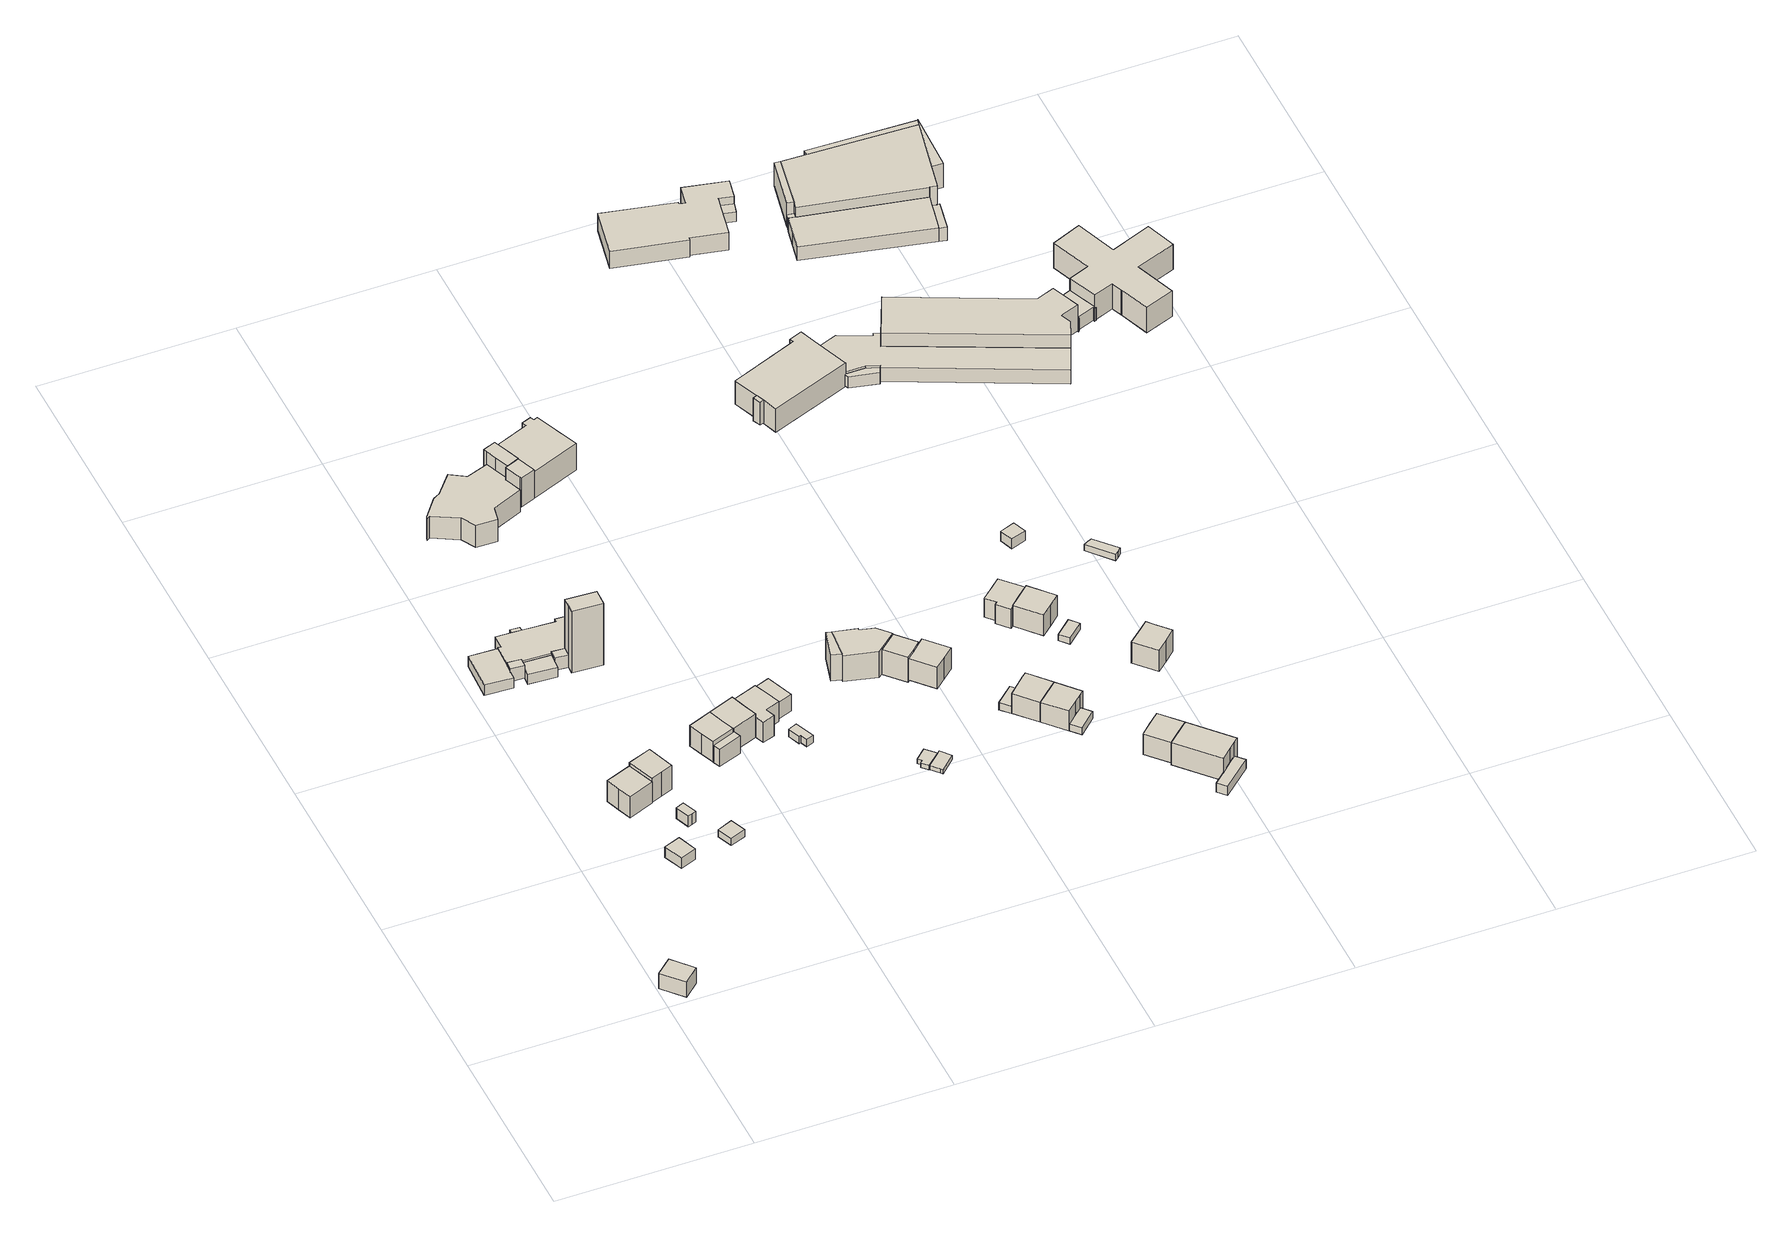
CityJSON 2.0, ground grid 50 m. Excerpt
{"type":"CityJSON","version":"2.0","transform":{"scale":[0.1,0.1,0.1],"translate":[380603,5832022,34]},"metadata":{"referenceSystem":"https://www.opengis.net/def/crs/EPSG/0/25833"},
"CityObjects":{
"building1":{"type":"Building","attributes":{"Gemeindeschluessel":"11000012","BezugspunktDach":"2200","function":"31001_1313","measuredHeight":4.8,"storeysAboveGround":1},"address":[{"country":"Germany","locality":"Berlin","thoroughfareNumber":"86","thoroughfareName":"Ziegenorter Pfad"}],"geometry":[{"type":"Solid","lod":"1","boundaries":[[[[0,1,2,3]],[[4,5,6,7]],[[4,7,3,2]],[[5,4,2,1]],[[6,5,1,0]],[[7,6,0,3]]]]}]},
"building2":{"type":"Building","attributes":{"Gemeindeschluessel":"11000012","BezugspunktDach":"2200","function":"31001_1313","measuredHeight":3.72,"storeysAboveGround":1},"address":[{"country":"Germany","locality":"Berlin","thoroughfareNumber":"36 (1)","thoroughfareName":"Stolpmünder Weg"}],"geometry":[{"type":"Solid","lod":"1","boundaries":[[[[8,9,10,11,12]],[[13,14,15,16,17]],[[13,17,12,11]],[[14,13,11,10]],[[15,14,10,9]],[[16,15,9,8]],[[17,16,8,12]]]]}]},
"building3":{"type":"Building","attributes":{"Gemeindeschluessel":"11000012","BezugspunktDach":"2200","function":"31001_1010","measuredHeight":8.58,"storeysAboveGround":2},"address":[{"country":"Germany","locality":"Berlin","thoroughfareNumber":"36","thoroughfareName":"Stolpmünder Weg"}],"geometry":[{"type":"Solid","lod":"1","boundaries":[[[[18,19,20,21,22,23]],[[24,25,26,27,28,29]],[[24,29,23,22]],[[25,24,22,21]],[[26,25,21,20]],[[27,26,20,19]],[[28,27,19,18]],[[29,28,18,23]]]]}]},
"building4":{"type":"Building","attributes":{"Gemeindeschluessel":"11000012","BezugspunktDach":"2200","function":"31001_2463","measuredHeight":3.66,"storeysAboveGround":1},"address":[{"country":"Germany","locality":"Berlin","thoroughfareNumber":"38 (2)","thoroughfareName":"Stolpmünder Weg"}],"geometry":[{"type":"Solid","lod":"1","boundaries":[[[[30,31,32,33,34]],[[35,36,37,38,39]],[[35,39,34,33]],[[36,35,33,32]],[[37,36,32,31]],[[38,37,31,30]],[[39,38,30,34]]]]}]},
"building5":{"type":"Building","attributes":{"Gemeindeschluessel":"11000012","BezugspunktDach":"2200","function":"31001_1010","measuredHeight":8.19,"storeysAboveGround":2},"address":[{"country":"Germany","locality":"Berlin","thoroughfareNumber":"38","thoroughfareName":"Stolpmünder Weg"}],"geometry":[{"type":"Solid","lod":"1","boundaries":[[[[40,41,42,43,44]],[[45,46,47,48,49]],[[45,49,44,43]],[[46,45,43,42]],[[47,46,42,41]],[[48,47,41,40]],[[49,48,40,44]]]]}]},
"building6":{"type":"Building","attributes":{"Gemeindeschluessel":"11000012","BezugspunktDach":"2200","function":"51009_1610","measuredHeight":3.92,"storeysAboveGround":0},"address":[{"country":"Germany","locality":"Berlin"}],"geometry":[{"type":"Solid","lod":"1","boundaries":[[[[50,51,52,53]],[[54,55,56,57]],[[54,57,53,52]],[[55,54,52,51]],[[56,55,51,50]],[[57,56,50,53]]]]}]},
"building7":{"type":"Building","attributes":{"Gemeindeschluessel":"11000012","BezugspunktDach":"2200","function":"31001_1313","measuredHeight":2.19,"storeysAboveGround":1},"address":[{"country":"Germany","locality":"Berlin","thoroughfareNumber":"38 (1)","thoroughfareName":"Stolpmünder Weg"}],"geometry":[{"type":"Solid","lod":"1","boundaries":[[[[58,59,60,61]],[[62,63,64,65]],[[62,65,61,60]],[[63,62,60,59]],[[64,63,59,58]],[[65,64,58,61]]]]}]},
"building8":{"type":"Building","attributes":{"Gemeindeschluessel":"11000012","function":"31001_3065"},"address":[{"country":"Germany","locality":"Berlin","thoroughfareNumber":"35, 37","thoroughfareName":"Stolpmünder Weg"}],"children":["building8-1","building8-2","building8-3","building8-4"]},
"building8-1":{"type":"BuildingPart","attributes":{"BezugspunktDach":"2200","measuredHeight":4.15,"storeysAboveGround":1},"parents":["building8"],"geometry":[{"type":"MultiSurface","lod":"1","boundaries":[[[66,67,68,69,70,71,72,73,74,75,76,77,78,79,80,81]],[[82,83,84,85,86,87,88,89,90,91,92,93,94,95,96,97]],[[82,98,99,81,80]],[[83,82,80,79]],[[84,83,79,78]],[[85,84,78,77]],[[86,85,77,76]],[[87,86,76,75]],[[88,87,75,74]],[[89,88,74,73]],[[90,89,73,72]],[[91,90,72,71]],[[92,91,71,70]],[[93,92,70,69]],[[95,94,68,67]],[[96,95,100,101,102,67,66]],[[97,96,66,81]],[[97,99,98,82]],[[94,93,69,68]],[[102,101,100,95]]]}]},
"building8-2":{"type":"BuildingPart","attributes":{"BezugspunktDach":"2200","measuredHeight":19.22,"storeysAboveGround":1},"parents":["building8"],"geometry":[{"type":"Solid","lod":"1","boundaries":[[[[103,104,105,106,107]],[[108,94,93,109,110]],[[108,110,107,106]],[[94,108,106,105]],[[93,69,68,94,105,104]],[[109,93,104,103]],[[110,109,103,107]],[[94,68,69,93]]]]}]},
"building8-3":{"type":"BuildingPart","attributes":{"BezugspunktDach":"2200","measuredHeight":3.17,"storeysAboveGround":1},"parents":["building8"],"geometry":[{"type":"Solid","lod":"1","boundaries":[[[[111,112,99,98,113,114]],[[115,82,97,116,117,118]],[[115,118,114,113]],[[82,115,113,98]],[[116,97,99,112]],[[117,116,112,111]],[[118,117,111,114]],[[97,82,98,99]]]]}]},
"building8-4":{"type":"BuildingPart","attributes":{"BezugspunktDach":"2200","measuredHeight":3.03,"storeysAboveGround":1},"parents":["building8"],"geometry":[{"type":"Solid","lod":"1","boundaries":[[[[119,120,102,101,121,122]],[[123,100,95,124,125,126]],[[123,126,122,121]],[[100,123,121,101]],[[124,95,102,120]],[[125,124,120,119]],[[126,125,119,122]],[[100,101,102,95]]]]}]},
"building9":{"type":"Building","attributes":{"Gemeindeschluessel":"11000012","BezugspunktDach":"2200","function":"51009_1610","measuredHeight":2.8,"storeysAboveGround":0},"address":[{"country":"Germany","locality":"Berlin"}],"geometry":[{"type":"Solid","lod":"1","boundaries":[[[[127,128,129,130]],[[131,132,133,134]],[[131,134,130,129]],[[132,131,129,128]],[[133,132,128,127]],[[134,133,127,130]]]]}]},
"building10":{"type":"Building","attributes":{"Gemeindeschluessel":"11000012","BezugspunktDach":"2200","function":"51009_1610","measuredHeight":3.94,"storeysAboveGround":0},"address":[{"country":"Germany","locality":"Berlin"}],"geometry":[{"type":"Solid","lod":"1","boundaries":[[[[135,136,137,138]],[[139,140,141,142]],[[139,142,138,137]],[[140,139,137,136]],[[141,140,136,135]],[[142,141,135,138]]]]}]},
"building11":{"type":"Building","attributes":{"Gemeindeschluessel":"11000012","BezugspunktDach":"2200","function":"31001_2463","measuredHeight":7.86,"storeysAboveGround":1},"address":[{"country":"Germany","locality":"Berlin","thoroughfareNumber":"40 (1)","thoroughfareName":"Stolpmünder Weg"}],"geometry":[{"type":"Solid","lod":"1","boundaries":[[[[143,144,145,146,147,148]],[[149,150,151,152,153,154]],[[149,154,148,147]],[[150,149,147,146]],[[151,150,146,145]],[[152,151,145,144]],[[153,152,144,143]],[[154,153,143,148]]]]}]},
"building12":{"type":"Building","attributes":{"Gemeindeschluessel":"11000012","function":"31001_1010"},"address":[{"country":"Germany","locality":"Berlin","thoroughfareNumber":"40","thoroughfareName":"Stolpmünder Weg"}],"children":["building12-1","building12-2"]},
"building12-1":{"type":"BuildingPart","attributes":{"BezugspunktDach":"2200","measuredHeight":8.7,"storeysAboveGround":2},"parents":["building12"],"geometry":[{"type":"Solid","lod":"1","boundaries":[[[[146,145,155,156,157,158,147]],[[159,160,161,162,163,164,165]],[[159,165,147,158]],[[160,159,158,157]],[[161,160,157,156]],[[162,161,156,155]],[[163,162,155,145],[166,167,168,169]],[[164,163,145,146]],[[165,164,146,147]],[[168,167,166,169]]]]}]},
"building12-2":{"type":"BuildingPart","attributes":{"BezugspunktDach":"2200","measuredHeight":5.63,"storeysAboveGround":2},"parents":["building12"],"geometry":[{"type":"MultiSurface","lod":"1","boundaries":[[[170,171,169,168,172]],[[167,166,173,174,175]],[[167,175,172,168]],[[173,166,169,171]],[[174,173,171,170]],[[175,174,170,172]],[[166,167,176,168,169]]]}]},
"building13":{"type":"Building","attributes":{"Gemeindeschluessel":"11000012","BezugspunktDach":"2200","function":"31001_3044","measuredHeight":6.8,"storeysAboveGround":1},"address":[{"country":"Germany","locality":"Berlin","thoroughfareNumber":"39 (1)","thoroughfareName":"Stolpmünder Weg"}],"geometry":[{"type":"Solid","lod":"1","boundaries":[[[[177,178,179,180,181,182,183,184,185,186,187,188,189,190,191]],[[192,193,194,195,196,197,198,199,200,201,202,203,204,205,206]],[[192,206,191,190]],[[193,192,190,189]],[[194,193,189,188]],[[195,194,188,187]],[[196,195,187,186]],[[197,196,186,185]],[[198,197,185,184]],[[199,198,184,183]],[[200,199,183,182]],[[201,200,182,181]],[[202,201,181,180]],[[203,202,180,179]],[[204,203,179,178]],[[205,204,178,177]],[[206,205,177,191]]]]}]},
"building14":{"type":"Building","attributes":{"Gemeindeschluessel":"11000012","BezugspunktDach":"2200","function":"31001_1010","measuredHeight":8.76,"storeysAboveGround":2},"address":[{"country":"Germany","locality":"Berlin","thoroughfareNumber":"42","thoroughfareName":"Stolpmünder Weg"}],"geometry":[{"type":"Solid","lod":"1","boundaries":[[[[207,208,209,210,211,212,213,214,215]],[[216,217,218,219,220,221,161,160,159]],[[216,159,215,214]],[[217,216,214,213]],[[218,217,213,212]],[[219,218,212,211]],[[220,219,211,210]],[[221,220,210,209]],[[161,221,209,208]],[[160,161,208,207]],[[159,160,207,215]]]]}]},
"building15":{"type":"Building","attributes":{"Gemeindeschluessel":"11000012","BezugspunktDach":"2200","function":"31001_2000","measuredHeight":2.3,"storeysAboveGround":1},"address":[{"country":"Germany","locality":"Berlin","thoroughfareNumber":"42 (1)","thoroughfareName":"Stolpmünder Weg"}],"geometry":[{"type":"Solid","lod":"1","boundaries":[[[[222,223,224,225,226,227]],[[228,229,230,231,232,233]],[[228,233,227,226]],[[229,228,226,225]],[[230,229,225,224]],[[231,230,224,223]],[[232,231,223,222]],[[233,232,222,227]]]]}]},
"building16":{"type":"Building","attributes":{"Gemeindeschluessel":"11000012","BezugspunktDach":"2200","function":"31001_2463","measuredHeight":5.03,"storeysAboveGround":1},"address":[{"country":"Germany","locality":"Berlin","thoroughfareNumber":"42 (2)","thoroughfareName":"Stolpmünder Weg"}],"geometry":[{"type":"Solid","lod":"1","boundaries":[[[[234,235,236,237]],[[238,239,240,241]],[[238,241,237,236]],[[239,238,236,235]],[[240,239,235,234]],[[241,240,234,237]]]]}]},
"building17":{"type":"Building","attributes":{"name":"Waldkirche","Gemeindeschluessel":"11000012","function":"31001_3041"},"address":[{"country":"Germany","locality":"Berlin","thoroughfareNumber":"39, 41, 43","thoroughfareName":"Stolpmünder Weg"}],"children":["building17-1","building17-2","building17-3"]},
"building17-1":{"type":"BuildingPart","attributes":{"BezugspunktDach":"2200","measuredHeight":8.86,"storeysAboveGround":3},"parents":["building17"],"geometry":[{"type":"MultiSurface","lod":"1","boundaries":[[[242,243,244,245,246,247,248]],[[249,250,251,252,253,254,255]],[[249,255,248,247]],[[256,257,246,245]],[[252,251,245,244]],[[253,252,244,243]],[[254,253,243,242]],[[255,254,242,248]],[[250,249,247,246]],[[251,250,257,256]]]}]},
"building17-2":{"type":"BuildingPart","attributes":{"BezugspunktDach":"2200","measuredHeight":11.38,"storeysAboveGround":3},"parents":["building17"],"geometry":[{"type":"MultiSurface","lod":"1","boundaries":[[[258,257,256,259,260,261,262,263,264,265,266]],[[267,268,269,270,271,272,273,274,275,276,277]],[[267,277,266,265]],[[268,267,265,264]],[[269,268,264,263]],[[270,269,263,262]],[[271,270,262,261]],[[272,271,261,260]],[[273,272,260,259]],[[274,273,259,256]],[[275,274,251,250,278]],[[276,258,279,280,277]],[[278,250,251,256,257]],[[276,275,257,258]],[[277,280,279,266]]]}]},
"building17-3":{"type":"BuildingPart","attributes":{"BezugspunktDach":"2200","measuredHeight":10.41,"storeysAboveGround":3},"parents":["building17"],"geometry":[{"type":"MultiSurface","lod":"1","boundaries":[[[281,282,283,284,285,286,287]],[[277,280,275,288,289,290,291]],[[277,291,287,286]],[[279,266,286,285]],[[257,258,292,258,279,280,276,275,280,285,284]],[[288,275,284,283],[250,249,247,246]],[[289,288,283,282]],[[290,289,282,281]],[[291,290,281,287]],[[280,277,266,279]],[[275,276,258,257]],[[276,280,279,258,292]],[[247,249,250,246]]]}]},
"building18":{"type":"Building","attributes":{"Gemeindeschluessel":"11000012","BezugspunktDach":"2200","function":"31001_2000","measuredHeight":1.42,"storeysAboveGround":1},"address":[{"country":"Germany","locality":"Berlin","thoroughfareNumber":"99 (1)","thoroughfareName":"Sonnenwalder Weg"}],"geometry":[{"type":"Solid","lod":"1","boundaries":[[[[293,294,295,296,297,298]],[[299,300,301,302,303,304]],[[299,304,298,297]],[[300,299,297,296]],[[301,300,296,295]],[[302,301,295,294]],[[303,302,294,293]],[[304,303,293,298]]]]}]},
"building19":{"type":"Building","attributes":{"Gemeindeschluessel":"11000012","BezugspunktDach":"2200","function":"31001_2000","measuredHeight":1.32,"storeysAboveGround":1},"address":[{"country":"Germany","locality":"Berlin","thoroughfareNumber":"97 (2)","thoroughfareName":"Sonnenwalder Weg"}],"geometry":[{"type":"Solid","lod":"1","boundaries":[[[[305,306,307,308,296,295]],[[309,310,311,312,313,314]],[[309,314,295,296]],[[310,309,296,308]],[[311,310,308,307]],[[312,311,307,306]],[[313,312,306,305]],[[314,313,305,295]]]]}]},
"building20":{"type":"Building","attributes":{"Gemeindeschluessel":"11000012","function":"31001_1010"},"address":[{"country":"Germany","locality":"Berlin","thoroughfareNumber":"101","thoroughfareName":"Sonnenwalder Weg"}],"children":["building20-1","building20-2","building20-3","building20-4"]},
"building20-1":{"type":"BuildingPart","attributes":{"BezugspunktDach":"2200","measuredHeight":7.95,"storeysAboveGround":2},"parents":["building20"],"geometry":[{"type":"MultiSurface","lod":"1","boundaries":[[[315,316,317,318,319,320,321,322,323,324,325]],[[326,327,328,329,330,331,332,333,334,335,336]],[[326,336,325,324]],[[329,328,322,321]],[[330,329,321,320]],[[331,330,320,319]],[[332,331,319,318]],[[337,338,318,317]],[[339,340,341,342,317,316]],[[335,334,316,315]],[[336,335,315,325]],[[327,326,324,323]],[[328,327,323,322]],[[333,332,338,337]],[[334,343,340,339]],[[343,333,342,341,340]]]}]},
"building20-2":{"type":"BuildingPart","attributes":{"BezugspunktDach":"2200","measuredHeight":9.11,"storeysAboveGround":2},"parents":["building20"],"geometry":[{"type":"MultiSurface","lod":"1","boundaries":[[[344,345,346,341,340,339]],[[343,333,347,348,349,334]],[[350,337,333,341,346]],[[348,347,346,345]],[[349,348,345,344]],[[334,349,344,339]],[[343,334,339,340]],[[333,343,340,341]],[[347,333,337,350]]]}]},
"building20-3":{"type":"BuildingPart","attributes":{"BezugspunktDach":"2200","measuredHeight":5.81,"storeysAboveGround":2},"parents":["building20"],"geometry":[{"type":"MultiSurface","lod":"1","boundaries":[[[350,351,352,338]],[[353,354,347,332]],[[353,332,338,352]],[[354,353,352,351]],[[347,354,351,350]],[[332,333,337,338]],[[347,355,350,337,333]]]}]},
"building20-4":{"type":"BuildingPart","attributes":{"BezugspunktDach":"2200","measuredHeight":7.95,"storeysAboveGround":2},"parents":["building20"],"geometry":[{"type":"Solid","lod":"1","boundaries":[[[[324,323,322,356,357]],[[358,328,327,326,359]],[[358,359,357,356]],[[328,358,356,322]],[[359,326,324,357]],[[327,328,322,323]],[[326,327,323,324]]]]}]},
"building21":{"type":"Building","attributes":{"Gemeindeschluessel":"11000012","BezugspunktDach":"2200","function":"31001_1010","measuredHeight":7.68,"storeysAboveGround":2},"address":[{"country":"Germany","locality":"Berlin","thoroughfareNumber":"99","thoroughfareName":"Sonnenwalder Weg"}],"geometry":[{"type":"Solid","lod":"1","boundaries":[[[[360,361,362,363,364,365]],[[366,367,368,369,370,371]],[[366,371,365,364]],[[367,366,364,363]],[[368,367,363,362]],[[369,368,362,361]],[[370,369,361,360]],[[371,370,360,365]]]]}]},
"building22":{"type":"Building","attributes":{"Gemeindeschluessel":"11000012","BezugspunktDach":"2200","function":"31001_2463","measuredHeight":2.19,"storeysAboveGround":1},"address":[{"country":"Germany","locality":"Berlin","thoroughfareNumber":"97 (1)","thoroughfareName":"Sonnenwalder Weg"}],"geometry":[{"type":"Solid","lod":"1","boundaries":[[[[372,373,374,375]],[[376,377,378,379]],[[376,379,375,374]],[[377,376,374,373]],[[378,377,373,372]],[[379,378,372,375]]]]}]},
"building23":{"type":"Building","attributes":{"Gemeindeschluessel":"11000012","BezugspunktDach":"2200","function":"31001_1010","measuredHeight":8.27,"storeysAboveGround":2},"address":[{"country":"Germany","locality":"Berlin","thoroughfareNumber":"97","thoroughfareName":"Sonnenwalder Weg"}],"geometry":[{"type":"Solid","lod":"1","boundaries":[[[[380,381,382,383,384,385,386]],[[387,388,389,390,391,392,393]],[[387,393,386,385]],[[388,387,385,384]],[[389,388,384,383]],[[390,389,383,382]],[[391,390,382,381]],[[392,391,381,380]],[[393,392,380,386]]]]}]},
"building24":{"type":"Building","attributes":{"Gemeindeschluessel":"11000012","BezugspunktDach":"2200","function":"31001_1010","measuredHeight":8.18,"storeysAboveGround":2},"address":[{"country":"Germany","locality":"Berlin","thoroughfareNumber":"95","thoroughfareName":"Sonnenwalder Weg"}],"geometry":[{"type":"Solid","lod":"1","boundaries":[[[[394,395,396,397,382,381,380]],[[391,390,398,399,400,401,392]],[[391,392,380,381]],[[390,391,381,382]],[[398,390,382,397]],[[399,398,397,396]],[[400,399,396,395]],[[401,400,395,394]],[[392,401,394,380]]]]}]},
"building25":{"type":"Building","attributes":{"Gemeindeschluessel":"11000012","BezugspunktDach":"2200","function":"31001_2463","measuredHeight":2.17,"storeysAboveGround":1},"address":[{"country":"Germany","locality":"Berlin","thoroughfareNumber":"95 (1)","thoroughfareName":"Sonnenwalder Weg"}],"geometry":[{"type":"Solid","lod":"1","boundaries":[[[[402,403,404,405]],[[406,407,408,409]],[[406,409,405,404]],[[407,406,404,403]],[[408,407,403,402]],[[409,408,402,405]]]]}]},
"building26":{"type":"Building","attributes":{"Gemeindeschluessel":"11000012","BezugspunktDach":"2200","function":"51009_1610","measuredHeight":7.14,"storeysAboveGround":0},"address":[{"country":"Germany","locality":"Berlin"}],"geometry":[{"type":"Solid","lod":"1","boundaries":[[[[410,411,412,413]],[[414,415,416,417]],[[414,417,413,412]],[[415,414,412,411]],[[416,415,411,410]],[[417,416,410,413]]]]}]},
"building27":{"type":"Building","attributes":{"Gemeindeschluessel":"11000012","BezugspunktDach":"2200","function":"31001_1010","measuredHeight":8.47,"storeysAboveGround":2},"address":[{"country":"Germany","locality":"Berlin","thoroughfareNumber":"93","thoroughfareName":"Sonnenwalder Weg"}],"geometry":[{"type":"Solid","lod":"1","boundaries":[[[[418,419,420,421,422]],[[423,424,425,426,427]],[[423,427,422,421]],[[424,423,421,420]],[[425,424,420,419]],[[426,425,419,418]],[[427,426,418,422]]]]}]},
"building28":{"type":"Building","attributes":{"Gemeindeschluessel":"11000012","BezugspunktDach":"2200","function":"31001_1010","measuredHeight":8.36,"storeysAboveGround":1},"address":[{"country":"Germany","locality":"Berlin","thoroughfareNumber":"100","thoroughfareName":"Sonnenwalder Weg"}],"geometry":[{"type":"Solid","lod":"1","boundaries":[[[[428,429,430,431,432,433,434,435,436]],[[437,438,439,440,441,442,443,444,445]],[[437,445,436,435]],[[438,437,435,434]],[[439,438,434,433]],[[440,439,433,432]],[[441,440,432,431]],[[442,441,431,430]],[[443,442,430,429]],[[444,443,429,428]],[[445,444,428,436]]]]}]},
"building29":{"type":"Building","attributes":{"Gemeindeschluessel":"11000012","BezugspunktDach":"2200","function":"31001_1010","measuredHeight":9.16,"storeysAboveGround":2},"address":[{"country":"Germany","locality":"Berlin","thoroughfareNumber":"91","thoroughfareName":"Sonnenwalder Weg"}],"geometry":[{"type":"Solid","lod":"1","boundaries":[[[[446,447,448,449,419,450,418]],[[451,452,453,454,455,456,457]],[[451,457,418,450]],[[452,451,450,419]],[[453,452,419,449]],[[454,453,449,448]],[[455,454,448,447]],[[456,455,447,446]],[[457,456,446,418]]]]}]},
"building30":{"type":"Building","attributes":{"Gemeindeschluessel":"11000012","BezugspunktDach":"2200","function":"31001_1010","measuredHeight":8.43,"storeysAboveGround":1},"address":[{"country":"Germany","locality":"Berlin","thoroughfareNumber":"98","thoroughfareName":"Sonnenwalder Weg"}],"geometry":[{"type":"Solid","lod":"1","boundaries":[[[[458,459,460,461,462,463]],[[464,465,466,467,468,469]],[[464,469,463,462]],[[465,464,462,461]],[[466,465,461,460]],[[467,466,460,459]],[[468,467,459,458]],[[469,468,458,463]]]]}]},
"building31":{"type":"Building","attributes":{"Gemeindeschluessel":"11000012","BezugspunktDach":"2200","function":"31001_2463","measuredHeight":2.83,"storeysAboveGround":1},"address":[{"country":"Germany","locality":"Berlin","thoroughfareNumber":"91 (1)","thoroughfareName":"Sonnenwalder Weg"}],"geometry":[{"type":"Solid","lod":"1","boundaries":[[[[470,471,472,473,474]],[[456,454,475,476,477]],[[456,477,474,473]],[[454,456,473,472]],[[475,454,472,471]],[[476,475,471,470]],[[477,476,470,474]]]]}]},
"building32":{"type":"Building","attributes":{"Gemeindeschluessel":"11000012","BezugspunktDach":"2200","function":"31001_2463","measuredHeight":1.88,"storeysAboveGround":1},"address":[{"country":"Germany","locality":"Berlin","thoroughfareNumber":"98 (1)","thoroughfareName":"Sonnenwalder Weg"}],"geometry":[{"type":"Solid","lod":"1","boundaries":[[[[478,479,480,481]],[[482,483,484,485]],[[482,485,481,480]],[[483,482,480,479]],[[484,483,479,478]],[[485,484,478,481]]]]}]},
"building33":{"type":"Building","attributes":{"Gemeindeschluessel":"11000012","BezugspunktDach":"2200","function":"31001_1010","measuredHeight":8.21,"storeysAboveGround":1},"address":[{"country":"Germany","locality":"Berlin","thoroughfareNumber":"96","thoroughfareName":"Sonnenwalder Weg"}],"geometry":[{"type":"Solid","lod":"1","boundaries":[[[[486,487,488,489,490,491,492]],[[493,494,495,496,497,498,499]],[[493,499,492,491]],[[494,493,491,490]],[[495,494,490,489]],[[496,495,489,488]],[[497,496,488,487]],[[498,497,487,486]],[[499,498,486,492]]]]}]},
"building34":{"type":"Building","attributes":{"Gemeindeschluessel":"11000012","BezugspunktDach":"2200","function":"31001_2000","measuredHeight":3.61,"storeysAboveGround":1},"address":[{"country":"Germany","locality":"Berlin","thoroughfareNumber":"100 (1)","thoroughfareName":"Sonnenwalder Weg"}],"geometry":[{"type":"Solid","lod":"1","boundaries":[[[[500,501,502,503]],[[504,505,506,507]],[[504,507,503,502]],[[505,504,502,501]],[[506,505,501,500]],[[507,506,500,503]]]]}]},
"building35":{"type":"Building","attributes":{"Gemeindeschluessel":"11000012","BezugspunktDach":"2200","function":"31001_3021","measuredHeight":5.37,"storeysAboveGround":1},"address":[{"country":"Germany","locality":"Berlin","thoroughfareNumber":"45 (2)","thoroughfareName":"Stolpmünder Weg"}],"geometry":[{"type":"Solid","lod":"1","boundaries":[[[[508,509,510,511,512,513,514,515,516,517,518,519,520]],[[521,522,523,524,525,526,527,528,529,530,531,532,533]],[[521,533,520,519]],[[522,521,519,518]],[[523,522,518,517]],[[524,523,517,516]],[[525,524,516,515]],[[526,525,515,514]],[[527,526,514,513]],[[528,527,513,512]],[[529,528,512,511]],[[530,529,511,510]],[[531,530,510,509]],[[532,531,509,508]],[[533,532,508,520]]]]}]},
"building36":{"type":"Building","attributes":{"Gemeindeschluessel":"11000012","BezugspunktDach":"2200","function":"51009_1610","measuredHeight":3.46,"storeysAboveGround":0},"address":[{"country":"Germany","locality":"Berlin"}],"geometry":[{"type":"Solid","lod":"1","boundaries":[[[[534,535,536,537,538,539,540,541]],[[542,543,544,545,546,547,548,549]],[[542,549,541,540]],[[543,542,540,539]],[[544,543,539,538]],[[545,544,538,537]],[[546,545,537,536]],[[547,546,536,535]],[[548,547,535,534]],[[549,548,534,541]]]]}]},
"building37":{"type":"Building","attributes":{"Gemeindeschluessel":"11000012","BezugspunktDach":"2200","function":"31001_2000","measuredHeight":2.35,"storeysAboveGround":1},"address":[{"country":"Germany","locality":"Berlin","thoroughfareNumber":"98 (2)","thoroughfareName":"Sonnenwalder Weg"}],"geometry":[{"type":"Solid","lod":"1","boundaries":[[[[550,551,552,553,554,555]],[[556,557,558,559,560,561]],[[556,561,555,554]],[[557,556,554,553]],[[558,557,553,552]],[[559,558,552,551]],[[560,559,551,550]],[[561,560,550,555]]]]}]},
"building38":{"type":"Building","attributes":{"Gemeindeschluessel":"11000012","BezugspunktDach":"2200","function":"51009_1610","measuredHeight":2.97,"storeysAboveGround":0},"address":[{"country":"Germany","locality":"Berlin"}],"geometry":[{"type":"Solid","lod":"1","boundaries":[[[[562,563,564,565]],[[566,567,568,569]],[[566,569,565,564]],[[567,566,564,563]],[[568,567,563,562]],[[569,568,562,565]]]]}]},
"building39":{"type":"Building","attributes":{"Gemeindeschluessel":"11000012","BezugspunktDach":"2200","function":"51009_1610","measuredHeight":3.25,"storeysAboveGround":0},"address":[{"country":"Germany","locality":"Berlin"}],"geometry":[{"type":"Solid","lod":"1","boundaries":[[[[570,571,572,573]],[[574,575,576,577]],[[574,577,573,572]],[[575,574,572,571]],[[576,575,571,570]],[[577,576,570,573]]]]}]},
"building40":{"type":"Building","attributes":{"name":"Albrecht-Haushofer-Schule","Gemeindeschluessel":"11000012","function":"31001_3021"},"address":[{"country":"Germany","locality":"Berlin","thoroughfareNumber":"45","thoroughfareName":"Stolpmünder Weg"}],"children":["building40-1","building40-2","building40-3","building40-4","building40-5"]},
"building40-1":{"type":"BuildingPart","attributes":{"BezugspunktDach":"2200","measuredHeight":8.19,"storeysAboveGround":2},"parents":["building40"],"geometry":[{"type":"MultiSurface","lod":"1","boundaries":[[[578,579,580,581,582,583,584,585,586]],[[587,588,589,590,591,592,593,594,595]],[[596,597,598,586,585]],[[588,587,585,584]],[[589,588,584,583]],[[590,589,583,582]],[[599,600,582,581]],[[592,591,581,580]],[[593,592,580,579]],[[594,593,579,578]],[[598,601,578,586]],[[587,595,598,597,596]],[[591,590,600,599]],[[595,594,601,598]]]}]},
"building40-2":{"type":"BuildingPart","attributes":{"BezugspunktDach":"2200","measuredHeight":3.98,"storeysAboveGround":2},"parents":["building40"],"geometry":[{"type":"MultiSurface","lod":"1","boundaries":[[[599,602,603,604,605,606,607,608,609,610,611,612,600]],[[613,614,615,616,617,618,619,620,621,622,623,624,625]],[[613,625,600,612]],[[616,615,610,609]],[[617,616,609,608]],[[618,617,608,607]],[[619,618,607,606]],[[620,619,606,605]],[[621,620,605,604]],[[622,621,604,603]],[[623,622,603,602]],[[624,623,602,599]],[[625,624,599,591,590]],[[626,614,613,612,611]],[[614,611,610,615]],[[627,590,591,599,600]]]}]},
"building40-3":{"type":"BuildingPart","attributes":{"BezugspunktDach":"2200","measuredHeight":7.8,"storeysAboveGround":2},"parents":["building40"],"geometry":[{"type":"MultiSurface","lod":"1","boundaries":[[[628,629,630,631,632,633,634,635,636,637,638,639,640,641,642]],[[643,644,645,646,647,648,649,650,651,652,653,654,655,656,657]],[[643,657,642,641]],[[644,643,641,640]],[[645,644,640,639]],[[646,645,639,638]],[[647,646,638,637]],[[648,647,637,636]],[[649,648,636,635]],[[650,649,635,634]],[[651,650,634,633]],[[652,651,633,632]],[[653,652,632,631]],[[654,653,631,630]],[[655,654,630,629]],[[656,655,658,615,614,611,610,629,628]],[[612,611,628,642]],[[657,656,614,613]],[[610,611,614,615,658]],[[613,614,611,612]]]}]},
"building40-4":{"type":"BuildingPart","attributes":{"BezugspunktDach":"2200","measuredHeight":7.37,"storeysAboveGround":2},"parents":["building40"],"geometry":[{"type":"MultiSurface","lod":"1","boundaries":[[[412,411,659,660,661,662,663,664,665,666]],[[667,668,669,670,671,672,673,674,675,676]],[[667,676,666,665]],[[668,667,665,664]],[[669,668,664,663]],[[670,669,663,662]],[[677,678,662,661]],[[671,670,679,680]],[[672,671,661,660]],[[673,672,660,659]],[[674,673,659,411]],[[675,674,411,412]],[[676,675,412,666]],[[680,679,678,677]]]}]},
"building40-5":{"type":"BuildingPart","attributes":{"BezugspunktDach":"2200","measuredHeight":4.4,"storeysAboveGround":2},"parents":["building40"],"geometry":[{"type":"MultiSurface","lod":"1","boundaries":[[[677,681,682,683,684,601,598,597,685,686,687,678]],[[688,689,690,691,692,693,694,695,696,697,680,679]],[[688,679,678,687]],[[689,688,687,686]],[[690,689,686,685]],[[691,690,685,597]],[[692,691,597,587,595,598]],[[693,692,595,594]],[[694,693,601,684]],[[695,694,684,683]],[[696,695,683,682]],[[697,696,682,681]],[[680,697,681,677]],[[598,595,587,597]],[[594,595,598,601,698]],[[679,680,677,678]]]}]},
"building41":{"type":"Building","attributes":{"Gemeindeschluessel":"11000012","function":"31001_3021"},"address":[{"country":"Germany","locality":"Berlin","thoroughfareNumber":"45 (1)","thoroughfareName":"Stolpmünder Weg"}],"children":["building41-1","building41-2","building41-3","building41-4","building41-5","building41-6"]},
"building41-1":{"type":"BuildingPart","attributes":{"BezugspunktDach":"2200","measuredHeight":7.13,"storeysAboveGround":1},"parents":["building41"],"geometry":[{"type":"MultiSurface","lod":"1","boundaries":[[[699,700,701,702,703,704,705,706,707]],[[708,709,710,711,712,713,714,715,716]],[[708,716,707,706]],[[710,709,705,704]],[[713,712,702,701]],[[714,713,701,700]],[[715,714,700,699]],[[717,718,719,699,707]],[[709,708,706,705]],[[711,710,704,703]],[[712,720,711,703,702]],[[716,715,719,718,717]]]}]},
"building41-2":{"type":"BuildingPart","attributes":{"BezugspunktDach":"2200","measuredHeight":7.37,"storeysAboveGround":1},"parents":["building41"],"geometry":[{"type":"MultiSurface","lod":"1","boundaries":[[[721,722,723]],[[724,725,712]],[[726,703,702,723,722]],[[725,724,722,721]],[[712,725,721,723]],[[712,702,703,711]],[[724,711,703,726]]]}]},
"building41-3":{"type":"BuildingPart","attributes":{"BezugspunktDach":"2200","measuredHeight":7.17,"storeysAboveGround":1},"parents":["building41"],"geometry":[{"type":"MultiSurface","lod":"1","boundaries":[[[703,726,727,704]],[[728,724,711,710]],[[728,710,704,727]],[[724,728,727,726]],[[710,704,703,711,703,704]],[[711,729,724,726,703]]]}]},
"building41-4":{"type":"BuildingPart","attributes":{"BezugspunktDach":"2200","measuredHeight":7.13,"storeysAboveGround":1},"parents":["building41"],"geometry":[{"type":"MultiSurface","lod":"1","boundaries":[[[706,705,730,731]],[[732,709,708,733]],[[732,733,731,730]],[[733,708,706,731]],[[708,709,705,706]]]}]},
"building41-5":{"type":"BuildingPart","attributes":{"BezugspunktDach":"2200","measuredHeight":4.83,"storeysAboveGround":1},"parents":["building41"],"geometry":[{"type":"MultiSurface","lod":"1","boundaries":[[[734,735,736,719,718,737,738,739]],[[740,741,716,715,742,743,744,745]],[[740,745,739,738]],[[741,740,738,737]],[[716,741,737,718]],[[742,715,719,736]],[[746,747,742,736,735]],[[748,746,743,735,734]],[[745,744,734,739]],[[715,716,718,719]],[[743,742,747,746]],[[744,743,746,748]]]}]},
"building41-6":{"type":"BuildingPart","attributes":{"BezugspunktDach":"2200","measuredHeight":4.02,"storeysAboveGround":1},"parents":["building41"],"geometry":[{"type":"MultiSurface","lod":"1","boundaries":[[[749,750,751,752,747,748]],[[742,753,754,755,756,744]],[[753,742,747,752]],[[754,753,752,751]],[[755,754,751,750]],[[756,755,750,749]],[[744,756,749,748]],[[743,746,747,742]],[[744,748,746,743]]]}]}
},
"vertices":[
[51,9,61],[90,44,61],[44,96,61],[4,61,61],[44,96,13],[90,44,13],[51,9,13],[4,61,13],
[212,412,47],[253,428,47],[234,478,47],[213,470,47],[192,462,47],[213,470,14],[234,478,14],[253,428,14],[212,412,14],[192,462,14],
[158,651,80],[171,615,80],[238,642,80],[225,677,80],[211,712,80],[145,687,80],[211,712,15],[225,677,15],[238,642,15],[171,615,15],[158,651,15],[145,687,15],
[282,535,48],[293,539,48],[304,543,48],[289,581,48],[268,572,48],[289,581,15],[304,543,15],[293,539,15],[282,535,15],[268,572,15],
[238,642,91],[267,654,91],[296,665,91],[271,735,91],[211,712,91],[271,735,16],[296,665,16],[267,654,16],[238,642,16],[211,712,16],
[135,1143,57],[136,1165,57],[102,1167,57],[100,1144,57],[102,1167,17],[136,1165,17],[135,1143,17],[100,1144,17],
[347,438,37],[387,453,37],[371,493,37],[331,477,37],[371,493,15],[387,453,15],[347,438,15],[331,477,15],
[109,1167,51],[210,1162,51],[243,1160,51],[321,1156,51],[323,1205,51],[324,1217,51],[335,1216,51],[337,1262,51],[263,1265,51],[263,1256,51],[181,1261,51],[155,1262,51],[114,1264,51],[113,1227,51],[105,1228,51],[102,1167,51],[105,1228,16],[113,1227,16],[114,1264,16],[155,1262,16],[181,1261,16],[263,1256,16],[263,1265,16],[337,1262,16],[335,1216,16],[324,1217,16],[323,1205,16],[321,1156,16],[243,1160,16],[210,1162,16],[109,1167,16],[102,1167,16],[105,1228,48],[102,1167,48],[136,1165,16],[136,1165,46],[210,1162,46],
[319,1113,208],[321,1156,208],[243,1160,208],[242,1137,208],[241,1117,208],[242,1137,16],[319,1113,16],[241,1117,16],
[99,1123,48],[100,1144,48],[32,1231,48],[27,1127,48],[32,1231,16],[100,1144,16],[99,1123,16],[27,1127,16],
[207,1118,46],[208,1139,46],[135,1143,46],[134,1122,46],[135,1143,16],[208,1139,16],[207,1118,16],[134,1122,16],
[181,1261,45],[181,1277,45],[156,1279,45],[155,1262,45],[156,1279,17],[181,1277,17],[181,1261,17],[155,1262,17],
[242,1137,56],[243,1160,56],[210,1162,56],[208,1139,56],[210,1162,17],[243,1160,17],[242,1137,17],[208,1139,17],
[406,746,81],[420,711,81],[479,734,81],[465,770,81],[452,806,81],[392,782,81],[452,806,17],[465,770,17],[479,734,17],[420,711,17],[406,746,17],[392,782,17],
[482,735,81],[546,759,81],[532,795,81],[519,832,81],[519,832,8],[532,795,8],[546,759,8],[482,735,8],[479,734,8],[465,770,8],[452,806,8],[481,735,16],[479,734,16],[479,734,70],[481,735,70],
[428,692,70],[489,715,70],[420,711,70],[489,715,16],[428,692,16],[420,711,16],[479,734,43],
[119,1656,93],[183,1622,93],[204,1585,93],[258,1584,93],[265,1622,93],[345,1655,93],[328,1700,93],[334,1702,93],[309,1765,93],[252,1745,93],[213,1769,93],[169,1717,93],[151,1707,93],[112,1657,93],[111,1650,93],[112,1657,25],[151,1707,25],[169,1717,25],[213,1769,25],[252,1745,25],[309,1765,25],[334,1702,25],[328,1700,25],[345,1655,25],[265,1622,25],[258,1584,25],[204,1585,25],[183,1622,25],[119,1656,25],[111,1650,25],
[532,795,71],[546,759,71],[555,736,71],[587,747,71],[578,772,71],[616,787,71],[602,822,71],[587,857,71],[519,832,71],[587,857,8],[602,822,8],[616,787,8],[578,772,8],[587,747,8],[555,736,8],
[626,692,38],[631,694,38],[638,676,38],[657,683,38],[637,734,38],[613,724,38],[637,734,15],[657,683,15],[638,676,15],[631,694,15],[626,692,15],[613,724,15],
[616,787,67],[653,801,67],[626,871,67],[587,857,67],[626,871,16],[653,801,16],[616,787,16],[587,857,16],
[345,1655,132],[347,1652,132],[384,1666,132],[383,1671,132],[366,1715,132],[334,1702,132],[328,1700,132],[334,1702,43],[366,1715,43],[383,1671,43],[384,1666,43],[347,1652,43],[345,1655,43],[328,1700,43],[383,1671,119],[366,1715,119],
[360,1729,119],[514,1723,119],[490,1781,119],[467,1840,119],[456,1835,119],[452,1845,119],[428,1836,119],[433,1825,119],[338,1787,119],[433,1825,37],[428,1836,37],[452,1845,37],[456,1835,37],[467,1840,37],[490,1781,37],[514,1723,37],[383,1671,37],[366,1715,37],[360,1729,37],[338,1787,37],[366,1715,52],[352,1751,119],[352,1751,37],
[309,1765,133],[319,1738,133],[334,1702,133],[366,1715,133],[352,1751,133],[338,1787,133],[305,1774,133],[334,1702,37],[319,1738,37],[309,1765,37],[305,1774,37],[360,1729,115],
[857,517,27],[851,511,27],[866,495,27],[900,526,27],[876,551,27],[849,526,27],[876,551,13],[900,526,13],[866,495,13],[851,511,13],[857,517,13],[849,526,13],
[885,474,27],[889,469,27],[928,506,27],[906,532,27],[900,526,14],[906,532,14],[928,506,14],[889,469,14],[885,474,14],[866,495,14],
[886,831,90],[895,838,90],[939,876,90],[933,882,90],[909,908,90],[871,918,90],[872,922,90],[812,936,90],[812,934,90],[804,857,90],[803,851,90],[804,857,10],[812,934,10],[812,936,10],[872,922,10],[871,918,10],[909,908,10],[933,882,10],[939,876,10],[895,838,10],[886,831,10],[803,851,10],[939,876,68],[933,882,68],[895,838,87],[917,857,87],[939,876,87],[939,876,69],[917,857,10],
[940,789,87],[962,808,87],[983,828,87],[983,828,10],[962,808,10],[940,789,10],[983,828,68],
[995,838,68],[946,892,68],[946,892,10],[995,838,10],[983,828,47],
[798,939,90],[779,864,90],[798,939,10],[779,864,10],
[989,735,84],[1017,759,84],[1045,784,84],[995,838,84],[967,813,84],[940,789,84],[967,813,18],[995,838,18],[1045,784,18],[1017,759,18],[989,735,18],[940,789,18],
[1113,591,39],[1157,633,39],[1136,656,39],[1091,615,39],[1136,656,17],[1157,633,17],[1113,591,17],[1091,615,17],
[1161,538,80],[1189,563,80],[1217,588,80],[1169,643,80],[1157,633,80],[1140,617,80],[1113,591,80],[1140,617,18],[1157,633,18],[1169,643,18],[1217,588,18],[1189,563,18],[1161,538,18],[1113,591,18],
[1210,484,80],[1237,509,80],[1255,525,80],[1265,534,80],[1265,534,18],[1255,525,18],[1237,509,18],[1210,484,18],
[1232,460,40],[1276,501,40],[1255,525,40],[1210,484,40],[1255,525,19],[1276,501,19],[1232,460,19],[1210,484,19],
[960,1693,110],[970,1697,110],[962,1718,110],[951,1713,110],[962,1718,39],[970,1697,39],[960,1693,39],[951,1713,39],
[1382,292,83],[1438,342,83],[1390,395,83],[1362,370,83],[1334,344,83],[1362,370,19],[1390,395,19],[1438,342,19],[1382,292,19],[1334,344,19],
[1205,891,77],[1198,885,77],[1225,855,77],[1232,862,77],[1259,886,77],[1286,911,77],[1238,963,77],[1211,939,77],[1183,915,77],[1211,939,18],[1238,963,18],[1286,911,18],[1259,886,18],[1232,862,18],[1225,855,18],[1198,885,18],[1205,891,18],[1183,915,18],
[1471,194,83],[1498,220,83],[1514,234,83],[1526,245,83],[1410,317,83],[1410,317,13],[1438,342,13],[1526,245,13],[1514,234,13],[1498,220,13],[1471,194,13],[1382,292,13],
[1284,804,82],[1312,829,82],[1339,853,82],[1286,911,82],[1259,886,82],[1232,862,82],[1259,886,17],[1286,911,17],[1339,853,17],[1312,829,17],[1284,804,17],[1232,862,17],
[1460,145,41],[1534,212,41],[1514,234,41],[1471,194,41],[1440,166,41],[1534,212,13],[1460,145,13],[1440,166,13],
[1329,755,35],[1370,792,35],[1350,814,35],[1309,777,35],[1350,814,16],[1370,792,16],[1329,755,16],[1309,777,16],
[1479,587,84],[1507,612,84],[1535,638,84],[1501,675,84],[1489,689,84],[1461,664,84],[1432,639,84],[1461,664,18],[1489,689,18],[1501,675,18],[1535,638,18],[1507,612,18],[1479,587,18],[1432,639,18],
[1334,1104,46],[1373,1118,46],[1360,1153,46],[1321,1139,46],[1360,1153,16],[1373,1118,16],[1334,1104,16],[1321,1139,16],
[1031,2267,105],[1032,2273,105],[1123,2254,105],[1140,2340,105],[1146,2369,105],[1182,2361,105],[1193,2414,105],[1082,2437,105],[1072,2385,105],[1056,2388,105],[1057,2394,105],[873,2432,105],[847,2304,105],[873,2432,51],[1057,2394,51],[1056,2388,51],[1072,2385,51],[1082,2437,51],[1193,2414,51],[1182,2361,51],[1146,2369,51],[1140,2340,51],[1123,2254,51],[1032,2273,51],[1031,2267,51],[847,2304,51],
[1194,1728,75],[1267,1712,75],[1271,1721,75],[1274,1726,75],[1243,1739,75],[1192,1739,75],[1192,1738,75],[1190,1738,75],[1192,1738,40],[1192,1739,40],[1243,1739,40],[1274,1726,40],[1271,1721,40],[1267,1712,40],[1194,1728,40],[1190,1738,40],
[1537,974,34],[1547,982,34],[1556,991,34],[1507,1045,34],[1496,1040,34],[1484,1034,34],[1496,1040,15],[1507,1045,15],[1556,991,15],[1547,982,15],[1537,974,15],[1484,1034,15],
[1175,2333,84],[1182,2361,84],[1146,2369,84],[1140,2340,84],[1146,2369,54],[1182,2361,54],[1175,2333,54],[1140,2340,54],
[1289,2251,90],[1292,2269,90],[1275,2272,90],[1271,2254,90],[1275,2272,58],[1292,2269,58],[1289,2251,58],[1271,2254,58],
[1698,1609,122],[1716,1652,122],[1705,1679,122],[1753,1696,122],[1724,1770,122],[1676,1752,122],[1351,1899,122],[1318,1825,122],[1301,1787,122],[1318,1825,41],[1351,1899,41],[1676,1752,41],[1724,1770,41],[1753,1696,41],[1705,1679,41],[1716,1652,41],[1698,1609,41],[1301,1787,41],[1318,1825,76],[1318,1825,82],[1301,1787,82],[1753,1696,80],[1724,1770,80],[1698,1609,82],
[1754,1693,80],[1757,1695,80],[1756,1698,80],[1755,1699,80],[1801,1716,80],[1801,1715,80],[1802,1711,80],[1806,1713,80],[1804,1716,80],[1804,1718,80],[1774,1790,80],[1774,1790,40],[1804,1718,40],[1804,1716,40],[1806,1713,40],[1802,1711,40],[1801,1715,40],[1801,1716,40],[1755,1699,40],[1756,1698,40],[1757,1695,40],[1754,1693,40],[1753,1696,40],[1724,1770,40],[1804,1718,54],[1724,1770,60],
[1804,1718,117],[1804,1716,117],[1856,1735,117],[1867,1709,117],[1868,1706,117],[1897,1630,117],[1973,1658,117],[1933,1764,117],[2037,1803,117],[2009,1881,117],[1904,1840,117],[1864,1947,117],[1788,1915,117],[1828,1811,117],[1774,1790,117],[1828,1811,39],[1788,1915,39],[1864,1947,39],[1904,1840,39],[2009,1881,39],[2037,1803,39],[1933,1764,39],[1973,1658,39],[1897,1630,39],[1868,1706,39],[1867,1709,39],[1856,1735,39],[1804,1716,39],[1804,1718,39],[1774,1790,39],[1804,1716,59],
[984,1659,110],[1192,1738,110],[1192,1739,110],[1155,1836,110],[1140,1875,110],[1106,1862,110],[1110,1852,110],[936,1783,110],[1110,1852,37],[1106,1862,37],[1140,1875,37],[1155,1836,37],[1192,1739,37],[1192,1738,37],[984,1659,37],[970,1697,37],[962,1718,37],[936,1783,37],[1192,1739,82],[1155,1836,82],[1155,1836,38],[1192,1739,38],
[1243,1739,82],[1274,1726,82],[1271,1721,82],[1669,1541,82],[1302,1832,82],[1300,1825,82],[1220,1861,82],[1220,1861,38],[1300,1825,38],[1302,1832,38],[1318,1825,38],[1301,1787,38],[1698,1609,38],[1669,1541,38],[1271,1721,38],[1274,1726,38],[1243,1739,38],[1698,1609,57],
[1597,2192,126],[1597,2193,126],[1615,2189,126],[1628,2252,126],[1659,2396,126],[1382,2405,126],[1318,2407,126],[1292,2269,126],[1289,2251,126],[1292,2269,54],[1318,2407,54],[1382,2405,54],[1659,2396,54],[1628,2252,54],[1615,2189,54],[1597,2193,54],[1597,2192,54],[1289,2251,54],[1289,2251,68],[1289,2251,96],[1597,2192,96],[1630,2263,54],
[1657,2251,128],[1662,2411,128],[1628,2252,128],[1662,2411,54],[1657,2251,54],[1662,2411,126],
[1382,2419,126],[1382,2419,54],[1659,2397,54],
[1303,2408,126],[1275,2272,126],[1303,2408,54],[1275,2272,54],
[1575,2087,96],[1586,2140,96],[1591,2164,96],[1271,2254,96],[1261,2205,96],[1251,2156,96],[1261,2205,54],[1271,2254,54],[1591,2164,54],[1586,2140,54],[1575,2087,54],[1251,2156,54],[1586,2140,95],[1591,2164,95],[1575,2087,95],
[1594,2083,95],[1609,2162,95],[1603,2163,95],[1603,2161,95],[1603,2161,54],[1603,2163,54],[1609,2162,54],[1594,2083,54]
]}
